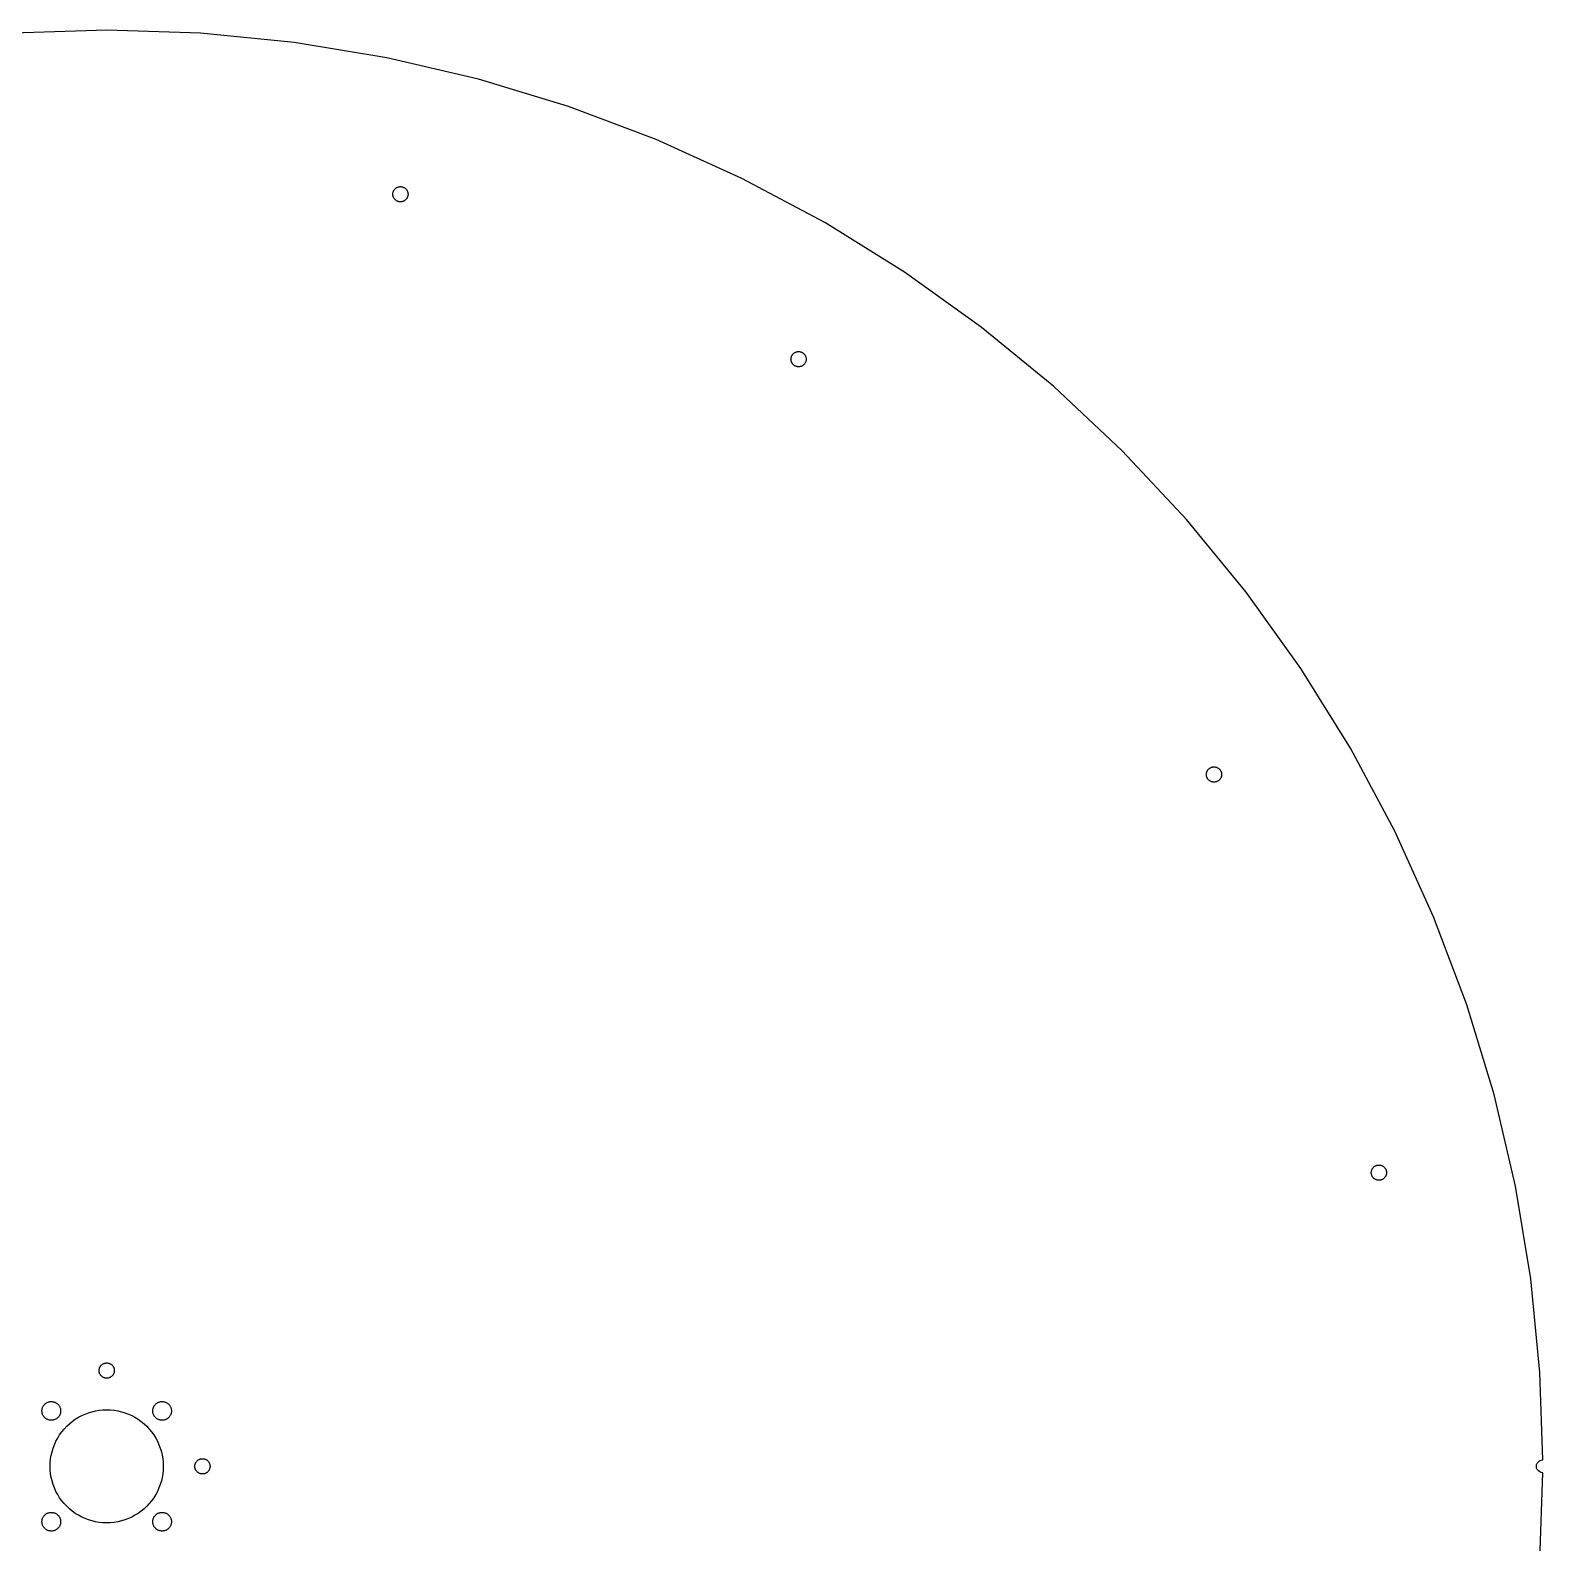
# Model space of a CAD drawing. Header units: metres. Extents: x -330 to 330, y -330 to 330.
# Drawn here: x -17.6 to 330, y -17.6 to 330 of the extents above; entities that cross this region are included whole.
import ezdxf

# ---------------------------------------------------------------- set-up
doc = ezdxf.new("R2010")
doc.units = ezdxf.units.M

msp = doc.modelspace()

# ---------------------------------------------------------------- linework, layer by layer
for p, q in [((0, 330), (-21.583, 329.293)), ((21.583, 329.293), (0, 330)), ((43.0736, 327.177), (21.583, 329.293)), ((64.3798, 323.659), (43.0736, 327.177)), ((85.4103, 318.756), (64.3798, 323.659)), ((106.075, 312.487), (85.4103, 318.756)), ((126.286, 304.88), (106.075, 312.487)), ((145.955, 295.968), (126.286, 304.88)), ((165, 285.788), (145.955, 295.968)), ((65.7353, 292.311), (65.7391, 292.425)), ((65.7391, 292.197), (65.7353, 292.311)), ((65.7391, 292.425), (65.7503, 292.539)), ((65.7503, 292.083), (65.7391, 292.197)), ((65.7503, 292.539), (65.7689, 292.652)), ((65.7689, 291.97), (65.7503, 292.083)), ((65.7689, 292.652), (65.7949, 292.764)), ((65.7949, 291.858), (65.7689, 291.97)), ((65.7949, 292.764), (65.8282, 292.874)), ((65.8282, 292.874), (65.8685, 292.981)), ((65.8685, 292.981), (65.9158, 293.085)), ((65.9158, 293.085), (65.9698, 293.186)), ((65.9698, 293.186), (66.0302, 293.283)), ((66.0302, 293.283), (66.0969, 293.376)), ((66.0969, 293.376), (66.1696, 293.465)), ((66.1696, 293.465), (66.2479, 293.548)), ((66.2479, 293.548), (66.3315, 293.627)), ((66.3315, 293.627), (66.42, 293.699)), ((66.42, 293.699), (66.5131, 293.766)), ((66.5131, 293.766), (66.6103, 293.827)), ((66.6103, 293.827), (66.7113, 293.881)), ((66.7113, 293.881), (66.8156, 293.928)), ((66.8156, 293.928), (66.9228, 293.968)), ((66.9228, 293.968), (67.0324, 294.001)), ((67.0324, 294.001), (67.1439, 294.027)), ((67.1439, 294.027), (67.2569, 294.046)), ((67.2569, 294.046), (67.3708, 294.057)), ((67.3708, 294.057), (67.4853, 294.061)), ((67.4853, 294.061), (67.5998, 294.057)), ((67.5998, 294.057), (67.7137, 294.046)), ((67.7137, 294.046), (67.8267, 294.027)), ((67.8267, 294.027), (67.9382, 294.001)), ((67.9382, 294.001), (68.0478, 293.968)), ((68.0478, 293.968), (68.155, 293.928)), ((68.155, 293.928), (68.2593, 293.881)), ((68.2593, 293.881), (68.3603, 293.827)), ((68.3603, 293.827), (68.4576, 293.766)), ((68.4576, 293.766), (68.5506, 293.699)), ((68.5506, 293.699), (68.6392, 293.627)), ((68.6392, 293.627), (68.7227, 293.548)), ((68.7227, 293.548), (68.801, 293.465)), ((68.801, 293.465), (68.8737, 293.376)), ((68.8737, 293.376), (68.9404, 293.283)), ((68.9404, 293.283), (69.0009, 293.186)), ((69.0009, 293.186), (69.0548, 293.085)), ((69.0548, 293.085), (69.1021, 292.981)), ((69.1021, 292.981), (69.1424, 292.874)), ((69.1424, 292.874), (69.1757, 292.764)), ((69.1757, 292.764), (69.2017, 292.652)), ((69.2017, 291.97), (69.1757, 291.858)), ((69.2017, 292.652), (69.2203, 292.539)), ((69.2203, 292.083), (69.2017, 291.97)), ((69.2203, 292.539), (69.2316, 292.425)), ((69.2316, 292.197), (69.2203, 292.083)), ((69.2316, 292.425), (69.2353, 292.311)), ((69.2353, 292.311), (69.2316, 292.197)), ((65.8282, 291.748), (65.7949, 291.858)), ((65.8685, 291.641), (65.8282, 291.748)), ((65.9158, 291.537), (65.8685, 291.641)), ((65.9698, 291.436), (65.9158, 291.537)), ((66.0302, 291.339), (65.9698, 291.436)), ((66.0969, 291.246), (66.0302, 291.339)), ((66.1696, 291.157), (66.0969, 291.246)), ((66.2479, 291.074), (66.1696, 291.157)), ((66.3315, 290.995), (66.2479, 291.074)), ((66.42, 290.923), (66.3315, 290.995)), ((66.5131, 290.856), (66.42, 290.923)), ((66.6103, 290.795), (66.5131, 290.856)), ((66.7113, 290.741), (66.6103, 290.795)), ((66.8156, 290.694), (66.7113, 290.741)), ((66.9228, 290.654), (66.8156, 290.694)), ((67.0324, 290.621), (66.9228, 290.654)), ((67.1439, 290.595), (67.0324, 290.621)), ((67.2569, 290.576), (67.1439, 290.595)), ((67.3708, 290.565), (67.2569, 290.576)), ((67.4853, 290.561), (67.3708, 290.565)), ((67.5998, 290.565), (67.4853, 290.561)), ((67.7137, 290.576), (67.5998, 290.565)), ((67.8267, 290.595), (67.7137, 290.576)), ((67.9382, 290.621), (67.8267, 290.595)), ((68.0478, 290.654), (67.9382, 290.621)), ((68.155, 290.694), (68.0478, 290.654)), ((68.2593, 290.741), (68.155, 290.694)), ((68.3603, 290.795), (68.2593, 290.741)), ((68.4576, 290.856), (68.3603, 290.795)), ((68.5506, 290.923), (68.4576, 290.856)), ((68.6392, 290.995), (68.5506, 290.923)), ((68.7227, 291.074), (68.6392, 290.995)), ((68.801, 291.157), (68.7227, 291.074)), ((68.8737, 291.246), (68.801, 291.157)), ((68.9404, 291.339), (68.8737, 291.246)), ((69.0009, 291.436), (68.9404, 291.339)), ((69.0548, 291.537), (69.0009, 291.436)), ((69.1021, 291.641), (69.0548, 291.537)), ((69.1424, 291.748), (69.1021, 291.641)), ((69.1757, 291.858), (69.1424, 291.748)), ((183.338, 274.385), (165, 285.788)), ((200.891, 261.807), (183.338, 274.385)), ((217.584, 248.107), (200.891, 261.807)), ((157.226, 254.414), (157.23, 254.529)), ((157.23, 254.3), (157.226, 254.414)), ((157.23, 254.529), (157.241, 254.643)), ((157.241, 254.186), (157.23, 254.3)), ((157.241, 254.643), (157.259, 254.756)), ((157.259, 254.073), (157.241, 254.186)), ((157.259, 254.756), (157.285, 254.867)), ((157.285, 253.961), (157.259, 254.073)), ((157.285, 254.867), (157.319, 254.977)), ((157.319, 253.852), (157.285, 253.961)), ((157.319, 254.977), (157.359, 255.084)), ((157.359, 253.745), (157.319, 253.852)), ((157.359, 255.084), (157.406, 255.188)), ((157.406, 253.64), (157.359, 253.745)), ((157.406, 255.188), (157.46, 255.289)), ((157.46, 255.289), (157.521, 255.387)), ((157.521, 255.387), (157.587, 255.48)), ((157.587, 255.48), (157.66, 255.568)), ((157.66, 255.568), (157.738, 255.652)), ((157.738, 255.652), (157.822, 255.73)), ((157.822, 255.73), (157.91, 255.803)), ((157.91, 255.803), (158.004, 255.869)), ((158.004, 255.869), (158.101, 255.93)), ((158.101, 255.93), (158.202, 255.984)), ((158.202, 255.984), (158.306, 256.031)), ((158.306, 256.031), (158.413, 256.072)), ((158.413, 256.072), (158.523, 256.105)), ((158.523, 256.105), (158.634, 256.131)), ((158.634, 256.131), (158.747, 256.149)), ((158.747, 256.149), (158.861, 256.161)), ((158.861, 256.161), (158.976, 256.164)), ((158.976, 256.164), (159.09, 256.161)), ((159.09, 256.161), (159.204, 256.149)), ((159.204, 256.149), (159.317, 256.131)), ((159.317, 256.131), (159.429, 256.105)), ((159.429, 256.105), (159.538, 256.072)), ((159.538, 256.072), (159.645, 256.031)), ((159.645, 256.031), (159.75, 255.984)), ((159.75, 255.984), (159.851, 255.93)), ((159.851, 255.93), (159.948, 255.869)), ((159.948, 255.869), (160.041, 255.803)), ((160.041, 255.803), (160.13, 255.73)), ((160.13, 255.73), (160.213, 255.652)), ((160.213, 255.652), (160.291, 255.568)), ((160.291, 255.568), (160.364, 255.48)), ((160.364, 255.48), (160.431, 255.387)), ((160.431, 255.387), (160.491, 255.289)), ((160.491, 255.289), (160.545, 255.188)), ((160.545, 255.188), (160.593, 255.084)), ((160.593, 253.745), (160.545, 253.64)), ((160.593, 255.084), (160.633, 254.977)), ((160.633, 253.852), (160.593, 253.745)), ((160.633, 254.977), (160.666, 254.867)), ((160.666, 253.961), (160.633, 253.852)), ((160.666, 254.867), (160.692, 254.756)), ((160.692, 254.073), (160.666, 253.961)), ((160.692, 254.756), (160.711, 254.643)), ((160.711, 254.186), (160.692, 254.073)), ((160.711, 254.643), (160.722, 254.529)), ((160.722, 254.3), (160.711, 254.186)), ((160.722, 254.529), (160.726, 254.414)), ((160.726, 254.414), (160.722, 254.3)), ((157.46, 253.539), (157.406, 253.64)), ((157.521, 253.442), (157.46, 253.539)), ((157.587, 253.349), (157.521, 253.442)), ((157.66, 253.261), (157.587, 253.349)), ((157.738, 253.177), (157.66, 253.261)), ((157.822, 253.099), (157.738, 253.177)), ((157.91, 253.026), (157.822, 253.099)), ((158.004, 252.959), (157.91, 253.026)), ((158.101, 252.899), (158.004, 252.959)), ((158.202, 252.845), (158.101, 252.899)), ((158.306, 252.798), (158.202, 252.845)), ((158.413, 252.757), (158.306, 252.798)), ((158.523, 252.724), (158.413, 252.757)), ((158.634, 252.698), (158.523, 252.724)), ((158.747, 252.679), (158.634, 252.698)), ((158.861, 252.668), (158.747, 252.679)), ((158.976, 252.664), (158.861, 252.668)), ((159.09, 252.668), (158.976, 252.664)), ((159.204, 252.679), (159.09, 252.668)), ((159.317, 252.698), (159.204, 252.679)), ((159.429, 252.724), (159.317, 252.698)), ((159.538, 252.757), (159.429, 252.724)), ((159.645, 252.798), (159.538, 252.757)), ((159.75, 252.845), (159.645, 252.798)), ((159.851, 252.899), (159.75, 252.845)), ((159.948, 252.959), (159.851, 252.899)), ((160.041, 253.026), (159.948, 252.959)), ((160.13, 253.099), (160.041, 253.026)), ((160.213, 253.177), (160.13, 253.099)), ((160.291, 253.261), (160.213, 253.177)), ((160.364, 253.349), (160.291, 253.261)), ((160.431, 253.442), (160.364, 253.349)), ((160.491, 253.539), (160.431, 253.442)), ((160.545, 253.64), (160.491, 253.539)), ((233.345, 233.345), (217.584, 248.107)), ((248.107, 217.584), (233.345, 233.345)), ((261.807, 200.891), (248.107, 217.584)), ((274.385, 183.338), (261.807, 200.891)), ((285.788, 165), (274.385, 183.338)), ((295.968, 145.955), (285.788, 165)), ((252.899, 159.851), (252.959, 159.948)), ((252.959, 159.948), (253.026, 160.041)), ((253.026, 160.041), (253.099, 160.13)), ((253.099, 160.13), (253.177, 160.213)), ((253.177, 160.213), (253.261, 160.291)), ((253.261, 160.291), (253.349, 160.364)), ((253.349, 160.364), (253.442, 160.431)), ((253.442, 160.431), (253.539, 160.491)), ((253.539, 160.491), (253.64, 160.545)), ((253.64, 160.545), (253.745, 160.593)), ((253.745, 160.593), (253.852, 160.633)), ((253.852, 160.633), (253.961, 160.666)), ((253.961, 160.666), (254.073, 160.692)), ((254.073, 160.692), (254.186, 160.711)), ((254.186, 160.711), (254.3, 160.722)), ((254.3, 160.722), (254.414, 160.726)), ((254.414, 160.726), (254.529, 160.722)), ((254.529, 160.722), (254.643, 160.711)), ((254.643, 160.711), (254.756, 160.692)), ((254.756, 160.692), (254.867, 160.666)), ((254.867, 160.666), (254.977, 160.633)), ((254.977, 160.633), (255.084, 160.593)), ((255.084, 160.593), (255.188, 160.545)), ((255.188, 160.545), (255.289, 160.491)), ((255.289, 160.491), (255.387, 160.431)), ((255.387, 160.431), (255.48, 160.364)), ((255.48, 160.364), (255.568, 160.291)), ((255.568, 160.291), (255.652, 160.213)), ((255.652, 160.213), (255.73, 160.13)), ((255.73, 160.13), (255.803, 160.041)), ((255.803, 160.041), (255.869, 159.948)), ((255.869, 159.948), (255.93, 159.851)), ((252.664, 158.976), (252.668, 159.09)), ((252.668, 158.861), (252.664, 158.976)), ((252.668, 159.09), (252.679, 159.204)), ((252.679, 158.747), (252.668, 158.861)), ((252.679, 159.204), (252.698, 159.317)), ((252.698, 158.634), (252.679, 158.747)), ((252.698, 159.317), (252.724, 159.429)), ((252.724, 158.523), (252.698, 158.634)), ((252.724, 159.429), (252.757, 159.538)), ((252.757, 158.413), (252.724, 158.523)), ((252.757, 159.538), (252.798, 159.645)), ((252.798, 158.306), (252.757, 158.413)), ((252.798, 159.645), (252.845, 159.75)), ((252.845, 158.202), (252.798, 158.306)), ((252.845, 159.75), (252.899, 159.851)), ((252.899, 158.101), (252.845, 158.202)), ((252.959, 158.004), (252.899, 158.101)), ((253.026, 157.91), (252.959, 158.004)), ((253.099, 157.822), (253.026, 157.91)), ((253.177, 157.738), (253.099, 157.822)), ((253.261, 157.66), (253.177, 157.738)), ((253.349, 157.587), (253.261, 157.66)), ((253.442, 157.521), (253.349, 157.587)), ((253.539, 157.46), (253.442, 157.521)), ((253.64, 157.406), (253.539, 157.46)), ((253.745, 157.359), (253.64, 157.406)), ((253.852, 157.319), (253.745, 157.359)), ((253.961, 157.285), (253.852, 157.319)), ((254.073, 157.259), (253.961, 157.285)), ((254.186, 157.241), (254.073, 157.259)), ((254.3, 157.23), (254.186, 157.241)), ((254.414, 157.226), (254.3, 157.23)), ((254.529, 157.23), (254.414, 157.226)), ((254.643, 157.241), (254.529, 157.23)), ((254.756, 157.259), (254.643, 157.241)), ((254.867, 157.285), (254.756, 157.259)), ((254.977, 157.319), (254.867, 157.285)), ((255.084, 157.359), (254.977, 157.319)), ((255.188, 157.406), (255.084, 157.359)), ((255.289, 157.46), (255.188, 157.406)), ((255.387, 157.521), (255.289, 157.46)), ((255.48, 157.587), (255.387, 157.521)), ((255.568, 157.66), (255.48, 157.587)), ((255.652, 157.738), (255.568, 157.66)), ((255.73, 157.822), (255.652, 157.738)), ((255.803, 157.91), (255.73, 157.822)), ((255.869, 158.004), (255.803, 157.91)), ((255.93, 158.101), (255.869, 158.004)), ((255.93, 159.851), (255.984, 159.75)), ((255.984, 158.202), (255.93, 158.101)), ((255.984, 159.75), (256.031, 159.645)), ((256.031, 158.306), (255.984, 158.202)), ((256.031, 159.645), (256.072, 159.538)), ((256.072, 158.413), (256.031, 158.306)), ((256.072, 159.538), (256.105, 159.429)), ((256.105, 158.523), (256.072, 158.413)), ((256.105, 159.429), (256.131, 159.317)), ((256.131, 158.634), (256.105, 158.523)), ((256.131, 159.317), (256.149, 159.204)), ((256.149, 158.747), (256.131, 158.634)), ((256.149, 159.204), (256.161, 159.09)), ((256.161, 158.861), (256.149, 158.747)), ((256.161, 159.09), (256.164, 158.976)), ((256.164, 158.976), (256.161, 158.861)), ((304.88, 126.286), (295.968, 145.955)), ((312.487, 106.075), (304.88, 126.286)), ((318.756, 85.4103), (312.487, 106.075)), ((323.659, 64.3798), (318.756, 85.4103)), ((290.561, 67.4853), (290.565, 67.5998)), ((290.565, 67.3708), (290.561, 67.4853)), ((290.565, 67.5998), (290.576, 67.7137)), ((290.576, 67.2569), (290.565, 67.3708)), ((290.576, 67.7137), (290.595, 67.8267)), ((290.595, 67.1439), (290.576, 67.2569)), ((290.595, 67.8267), (290.621, 67.9382)), ((290.621, 67.0324), (290.595, 67.1439)), ((290.621, 67.9382), (290.654, 68.0478)), ((290.654, 66.9228), (290.621, 67.0324)), ((290.654, 68.0478), (290.694, 68.155)), ((290.694, 66.8156), (290.654, 66.9228)), ((290.694, 68.155), (290.741, 68.2593)), ((290.741, 66.7113), (290.694, 66.8156)), ((290.741, 68.2593), (290.795, 68.3603)), ((290.795, 66.6103), (290.741, 66.7113)), ((290.795, 68.3603), (290.856, 68.4576)), ((290.856, 66.5131), (290.795, 66.6103)), ((290.856, 68.4576), (290.923, 68.5506)), ((290.923, 66.42), (290.856, 66.5131)), ((290.923, 68.5506), (290.995, 68.6392)), ((290.995, 66.3315), (290.923, 66.42)), ((290.995, 68.6392), (291.074, 68.7227)), ((291.074, 66.2479), (290.995, 66.3315)), ((291.074, 68.7227), (291.157, 68.801)), ((291.157, 66.1696), (291.074, 66.2479)), ((291.157, 68.801), (291.246, 68.8737)), ((291.246, 66.0969), (291.157, 66.1696)), ((291.246, 68.8737), (291.339, 68.9404)), ((291.339, 66.0302), (291.246, 66.0969)), ((291.339, 68.9404), (291.436, 69.0009)), ((291.436, 69.0009), (291.537, 69.0548)), ((291.537, 69.0548), (291.641, 69.1021)), ((291.641, 69.1021), (291.748, 69.1424)), ((291.748, 69.1424), (291.858, 69.1757)), ((291.858, 69.1757), (291.97, 69.2017)), ((291.97, 69.2017), (292.083, 69.2203)), ((292.083, 69.2203), (292.197, 69.2316)), ((292.197, 69.2316), (292.311, 69.2353)), ((292.311, 69.2353), (292.425, 69.2316)), ((292.425, 69.2316), (292.539, 69.2203)), ((292.539, 69.2203), (292.652, 69.2017)), ((292.652, 69.2017), (292.764, 69.1757)), ((292.764, 69.1757), (292.874, 69.1424)), ((292.874, 69.1424), (292.981, 69.1021)), ((292.981, 69.1021), (293.085, 69.0548)), ((293.085, 69.0548), (293.186, 69.0009)), ((293.186, 69.0009), (293.283, 68.9404)), ((293.283, 68.9404), (293.376, 68.8737)), ((293.376, 66.0969), (293.283, 66.0302)), ((293.376, 68.8737), (293.465, 68.801)), ((293.465, 66.1696), (293.376, 66.0969)), ((293.465, 68.801), (293.548, 68.7227)), ((293.548, 66.2479), (293.465, 66.1696)), ((293.548, 68.7227), (293.627, 68.6392)), ((293.627, 66.3315), (293.548, 66.2479)), ((293.627, 68.6392), (293.699, 68.5506)), ((293.699, 66.42), (293.627, 66.3315)), ((293.699, 68.5506), (293.766, 68.4576)), ((293.766, 66.5131), (293.699, 66.42)), ((293.766, 68.4576), (293.827, 68.3603)), ((293.827, 66.6103), (293.766, 66.5131)), ((293.827, 68.3603), (293.881, 68.2593)), ((293.881, 66.7113), (293.827, 66.6103)), ((293.881, 68.2593), (293.928, 68.155)), ((293.928, 66.8156), (293.881, 66.7113)), ((293.928, 68.155), (293.968, 68.0478)), ((293.968, 66.9228), (293.928, 66.8156)), ((293.968, 68.0478), (294.001, 67.9382)), ((294.001, 67.0324), (293.968, 66.9228)), ((294.001, 67.9382), (294.027, 67.8267)), ((294.027, 67.1439), (294.001, 67.0324)), ((294.027, 67.8267), (294.046, 67.7137)), ((294.046, 67.2569), (294.027, 67.1439)), ((294.046, 67.7137), (294.057, 67.5998)), ((294.057, 67.3708), (294.046, 67.2569)), ((294.057, 67.5998), (294.061, 67.4853)), ((294.061, 67.4853), (294.057, 67.3708)), ((291.436, 65.9698), (291.339, 66.0302)), ((291.537, 65.9158), (291.436, 65.9698)), ((291.641, 65.8685), (291.537, 65.9158)), ((291.748, 65.8282), (291.641, 65.8685)), ((291.858, 65.7949), (291.748, 65.8282)), ((291.97, 65.7689), (291.858, 65.7949)), ((292.083, 65.7503), (291.97, 65.7689)), ((292.197, 65.7391), (292.083, 65.7503)), ((292.311, 65.7353), (292.197, 65.7391)), ((292.425, 65.7391), (292.311, 65.7353)), ((292.539, 65.7503), (292.425, 65.7391)), ((292.652, 65.7689), (292.539, 65.7503)), ((292.764, 65.7949), (292.652, 65.7689)), ((292.874, 65.8282), (292.764, 65.7949)), ((292.981, 65.8685), (292.874, 65.8282)), ((293.085, 65.9158), (292.981, 65.8685)), ((293.186, 65.9698), (293.085, 65.9158)), ((293.283, 66.0302), (293.186, 65.9698)), ((327.177, 43.0736), (323.659, 64.3798)), ((329.293, 21.583), (327.177, 43.0736)), ((-1.75, 22), (-1.74625, 22.1144)), ((-1.74625, 21.8855), (-1.75, 22)), ((-1.74625, 22.1144), (-1.73502, 22.2284)), ((-1.73502, 21.7716), (-1.74625, 21.8855)), ((-1.73502, 22.2284), (-1.71637, 22.3414)), ((-1.71637, 21.6586), (-1.73502, 21.7716)), ((-1.71637, 22.3414), (-1.69037, 22.4529)), ((-1.69037, 21.5471), (-1.71637, 21.6586)), ((-1.69037, 22.4529), (-1.65712, 22.5625)), ((-1.65712, 21.4375), (-1.69037, 21.5471)), ((-1.65712, 22.5625), (-1.61678, 22.6697)), ((-1.61678, 21.3303), (-1.65712, 21.4375)), ((-1.61678, 22.6697), (-1.56952, 22.774)), ((-1.56952, 21.226), (-1.61678, 21.3303)), ((-1.56952, 22.774), (-1.51553, 22.875)), ((-1.51553, 21.125), (-1.56952, 21.226)), ((-1.51553, 22.875), (-1.45506, 22.9722)), ((-1.45506, 21.0277), (-1.51553, 21.125)), ((-1.45506, 22.9722), (-1.38837, 23.0653)), ((-1.38837, 20.9347), (-1.45506, 21.0277)), ((-1.38837, 23.0653), (-1.31572, 23.1539)), ((-1.31572, 20.8461), (-1.38837, 20.9347)), ((-1.31572, 23.1539), (-1.23743, 23.2374)), ((-1.23743, 23.2374), (-1.15385, 23.3157)), ((-1.15385, 23.3157), (-1.06532, 23.3884)), ((-1.06532, 23.3884), (-0.972244, 23.4551)), ((-0.972244, 23.4551), (-0.875, 23.5155)), ((-0.875, 23.5155), (-0.774002, 23.5695)), ((-0.774002, 23.5695), (-0.669693, 23.6168)), ((-0.669693, 23.6168), (-0.562515, 23.6571)), ((-0.562515, 23.6571), (-0.452927, 23.6904)), ((-0.452927, 23.6904), (-0.3414, 23.7164)), ((-0.3414, 23.7164), (-0.228409, 23.735)), ((-0.228409, 23.735), (-0.114441, 23.7462)), ((-0.114441, 23.7462), (0, 23.75)), ((0, 23.75), (0.114441, 23.7462)), ((0.114441, 23.7462), (0.228409, 23.735)), ((0.228409, 23.735), (0.3414, 23.7164)), ((0.3414, 23.7164), (0.452927, 23.6904)), ((0.452927, 23.6904), (0.562515, 23.6571)), ((0.562515, 23.6571), (0.669693, 23.6168)), ((0.669693, 23.6168), (0.774002, 23.5695)), ((0.774002, 23.5695), (0.875, 23.5155)), ((0.875, 23.5155), (0.972244, 23.4551)), ((0.972244, 23.4551), (1.06532, 23.3884)), ((1.06532, 23.3884), (1.15385, 23.3157)), ((1.15385, 23.3157), (1.23743, 23.2374)), ((1.23743, 23.2374), (1.31572, 23.1539)), ((1.31572, 23.1539), (1.38837, 23.0653)), ((1.38837, 20.9347), (1.31572, 20.8461)), ((1.38837, 23.0653), (1.45506, 22.9722)), ((1.45506, 21.0277), (1.38837, 20.9347)), ((1.45506, 22.9722), (1.51553, 22.875)), ((1.51553, 21.125), (1.45506, 21.0277)), ((1.51553, 22.875), (1.56952, 22.774)), ((1.56952, 21.226), (1.51553, 21.125)), ((1.56952, 22.774), (1.61678, 22.6697)), ((1.61678, 21.3303), (1.56952, 21.226)), ((1.61678, 22.6697), (1.65712, 22.5625)), ((1.65712, 21.4375), (1.61678, 21.3303)), ((1.65712, 22.5625), (1.69037, 22.4529)), ((1.69037, 21.5471), (1.65712, 21.4375)), ((1.69037, 22.4529), (1.71637, 22.3414)), ((1.71637, 21.6586), (1.69037, 21.5471)), ((1.71637, 22.3414), (1.73502, 22.2284)), ((1.73502, 21.7716), (1.71637, 21.6586)), ((1.73502, 22.2284), (1.74625, 22.1144)), ((1.74625, 21.8855), (1.73502, 21.7716)), ((1.74625, 22.1144), (1.75, 22)), ((1.75, 22), (1.74625, 21.8855)), ((329.951, 1.49356), (329.293, 21.583)), ((-1.23743, 20.7626), (-1.31572, 20.8461)), ((-1.15385, 20.6843), (-1.23743, 20.7626)), ((-1.06532, 20.6116), (-1.15385, 20.6843)), ((-0.972244, 20.5449), (-1.06532, 20.6116)), ((-0.875, 20.4845), (-0.972244, 20.5449)), ((-0.774002, 20.4305), (-0.875, 20.4845)), ((-0.669693, 20.3832), (-0.774002, 20.4305)), ((-0.562515, 20.3429), (-0.669693, 20.3832)), ((-0.452927, 20.3096), (-0.562515, 20.3429)), ((-0.3414, 20.2836), (-0.452927, 20.3096)), ((-0.228409, 20.265), (-0.3414, 20.2836)), ((-0.114441, 20.2537), (-0.228409, 20.265)), ((0, 20.25), (-0.114441, 20.2537)), ((0.114441, 20.2537), (0, 20.25)), ((0.228409, 20.265), (0.114441, 20.2537)), ((0.3414, 20.2836), (0.228409, 20.265)), ((0.452927, 20.3096), (0.3414, 20.2836)), ((0.562515, 20.3429), (0.452927, 20.3096)), ((0.669693, 20.3832), (0.562515, 20.3429)), ((0.774002, 20.4305), (0.669693, 20.3832)), ((0.875, 20.4845), (0.774002, 20.4305)), ((0.972244, 20.5449), (0.875, 20.4845)), ((1.06532, 20.6116), (0.972244, 20.5449)), ((1.15385, 20.6843), (1.06532, 20.6116)), ((1.23743, 20.7626), (1.15385, 20.6843)), ((1.31572, 20.8461), (1.23743, 20.7626)), ((-14.5899, 13.8029), (-14.5156, 13.9224)), ((-14.5156, 13.9224), (-14.4336, 14.0368)), ((-14.4336, 14.0368), (-14.3444, 14.1455)), ((-14.3444, 14.1455), (-14.2482, 14.2482)), ((-14.2482, 14.2482), (-14.1455, 14.3444)), ((-14.1455, 14.3444), (-14.0368, 14.4336)), ((-14.0368, 14.4336), (-13.9224, 14.5156)), ((-13.9224, 14.5156), (-13.8029, 14.5899)), ((-13.8029, 14.5899), (-13.6788, 14.6562)), ((-13.6788, 14.6562), (-13.5507, 14.7142)), ((-13.5507, 14.7142), (-13.419, 14.7638)), ((-13.419, 14.7638), (-13.2844, 14.8047)), ((-13.2844, 14.8047), (-13.1474, 14.8366)), ((-13.1474, 14.8366), (-13.0085, 14.8595)), ((-13.0085, 14.8595), (-12.8685, 14.8733)), ((-12.8685, 14.8733), (-12.7279, 14.8779)), ((-12.7279, 14.8779), (-12.5873, 14.8733)), ((-12.5873, 14.8733), (-12.4473, 14.8595)), ((-12.4473, 14.8595), (-12.3085, 14.8366)), ((-12.3085, 14.8366), (-12.1714, 14.8047)), ((-12.1714, 14.8047), (-12.0368, 14.7638)), ((-12.0368, 14.7638), (-11.9052, 14.7142)), ((-11.9052, 14.7142), (-11.777, 14.6562)), ((-11.777, 14.6562), (-11.6529, 14.5899)), ((-11.6529, 14.5899), (-11.5334, 14.5156)), ((-11.5334, 14.5156), (-11.4191, 14.4336)), ((-11.4191, 14.4336), (-11.3103, 14.3444)), ((-11.3103, 14.3444), (-11.2076, 14.2482)), ((-11.2076, 14.2482), (-11.1115, 14.1455)), ((-11.1115, 14.1455), (-11.0222, 14.0368)), ((-11.0222, 14.0368), (-10.9403, 13.9224)), ((-10.9403, 13.9224), (-10.866, 13.8029)), ((10.866, 13.8029), (10.9403, 13.9224)), ((10.9403, 13.9224), (11.0222, 14.0368)), ((11.0222, 14.0368), (11.1115, 14.1455)), ((11.1115, 14.1455), (11.2076, 14.2482)), ((11.2076, 14.2482), (11.3103, 14.3444)), ((11.3103, 14.3444), (11.4191, 14.4336)), ((11.4191, 14.4336), (11.5334, 14.5156)), ((11.5334, 14.5156), (11.6529, 14.5899)), ((11.6529, 14.5899), (11.777, 14.6562)), ((11.777, 14.6562), (11.9052, 14.7142)), ((11.9052, 14.7142), (12.0368, 14.7638)), ((12.0368, 14.7638), (12.1714, 14.8047)), ((12.1714, 14.8047), (12.3085, 14.8366)), ((12.3085, 14.8366), (12.4473, 14.8595)), ((12.4473, 14.8595), (12.5873, 14.8733)), ((12.5873, 14.8733), (12.7279, 14.8779)), ((12.7279, 14.8779), (12.8685, 14.8733)), ((12.8685, 14.8733), (13.0085, 14.8595)), ((13.0085, 14.8595), (13.1474, 14.8366)), ((13.1474, 14.8366), (13.2844, 14.8047)), ((13.2844, 14.8047), (13.419, 14.7638)), ((13.419, 14.7638), (13.5507, 14.7142)), ((13.5507, 14.7142), (13.6788, 14.6562)), ((13.6788, 14.6562), (13.8029, 14.5899)), ((13.8029, 14.5899), (13.9224, 14.5156)), ((13.9224, 14.5156), (14.0368, 14.4336)), ((14.0368, 14.4336), (14.1455, 14.3444)), ((14.1455, 14.3444), (14.2482, 14.2482)), ((14.2482, 14.2482), (14.3444, 14.1455)), ((14.3444, 14.1455), (14.4336, 14.0368)), ((14.4336, 14.0368), (14.5156, 13.9224)), ((14.5156, 13.9224), (14.5899, 13.8029)), ((-14.8779, 12.7279), (-14.8733, 12.8685)), ((-14.8733, 12.5873), (-14.8779, 12.7279)), ((-14.8733, 12.8685), (-14.8595, 13.0085)), ((-14.8595, 12.4473), (-14.8733, 12.5873)), ((-14.8595, 13.0085), (-14.8366, 13.1474)), ((-14.8366, 12.3085), (-14.8595, 12.4473)), ((-14.8366, 13.1474), (-14.8047, 13.2844)), ((-14.8047, 12.1714), (-14.8366, 12.3085)), ((-14.8047, 13.2844), (-14.7638, 13.419)), ((-14.7638, 12.0368), (-14.8047, 12.1714)), ((-14.7638, 13.419), (-14.7142, 13.5507)), ((-14.7142, 11.9052), (-14.7638, 12.0368)), ((-14.7142, 13.5507), (-14.6562, 13.6788)), ((-14.6562, 11.777), (-14.7142, 11.9052)), ((-14.6562, 13.6788), (-14.5899, 13.8029)), ((-14.5899, 11.6529), (-14.6562, 11.777)), ((-14.5156, 11.5334), (-14.5899, 11.6529)), ((-14.4336, 11.4191), (-14.5156, 11.5334)), ((-14.3444, 11.3103), (-14.4336, 11.4191)), ((-14.2482, 11.2076), (-14.3444, 11.3103)), ((-14.1455, 11.1115), (-14.2482, 11.2076)), ((-14.0368, 11.0222), (-14.1455, 11.1115)), ((-13.9224, 10.9403), (-14.0368, 11.0222)), ((-13.8029, 10.866), (-13.9224, 10.9403)), ((-13.6788, 10.7996), (-13.8029, 10.866)), ((-13.5507, 10.7416), (-13.6788, 10.7996)), ((-13.419, 10.692), (-13.5507, 10.7416)), ((-13.2844, 10.6512), (-13.419, 10.692)), ((-13.1474, 10.6192), (-13.2844, 10.6512)), ((-13.0085, 10.5963), (-13.1474, 10.6192)), ((-12.8685, 10.5825), (-13.0085, 10.5963)), ((-12.7279, 10.5779), (-12.8685, 10.5825)), ((-12.5873, 10.5825), (-12.7279, 10.5779)), ((-12.4473, 10.5963), (-12.5873, 10.5825)), ((-12.3085, 10.6192), (-12.4473, 10.5963)), ((-12.1714, 10.6512), (-12.3085, 10.6192)), ((-12.0368, 10.692), (-12.1714, 10.6512)), ((-11.9052, 10.7416), (-12.0368, 10.692)), ((-11.777, 10.7996), (-11.9052, 10.7416)), ((-11.6529, 10.866), (-11.777, 10.7996)), ((-11.5334, 10.9403), (-11.6529, 10.866)), ((-11.4191, 11.0222), (-11.5334, 10.9403)), ((-11.3103, 11.1115), (-11.4191, 11.0222)), ((-11.2076, 11.2076), (-11.3103, 11.1115)), ((-11.1115, 11.3103), (-11.2076, 11.2076)), ((-11.0222, 11.4191), (-11.1115, 11.3103)), ((-10.9403, 11.5334), (-11.0222, 11.4191)), ((-10.866, 11.6529), (-10.9403, 11.5334)), ((-10.866, 13.8029), (-10.7996, 13.6788)), ((-10.7996, 11.777), (-10.866, 11.6529)), ((-10.7996, 13.6788), (-10.7416, 13.5507)), ((-10.7416, 11.9052), (-10.7996, 11.777)), ((-10.7416, 13.5507), (-10.692, 13.419)), ((-10.692, 12.0368), (-10.7416, 11.9052)), ((-10.692, 13.419), (-10.6512, 13.2844)), ((-10.6512, 12.1714), (-10.692, 12.0368)), ((-10.6512, 13.2844), (-10.6192, 13.1474)), ((-10.6192, 12.3085), (-10.6512, 12.1714)), ((-10.6192, 13.1474), (-10.5963, 13.0085)), ((-10.5963, 12.4473), (-10.6192, 12.3085)), ((-10.5963, 13.0085), (-10.5825, 12.8685)), ((-10.5825, 12.5873), (-10.5963, 12.4473)), ((-10.5825, 12.8685), (-10.5779, 12.7279)), ((-10.5779, 12.7279), (-10.5825, 12.5873)), ((-7.91389, 10.3136), (-7.22241, 10.8091)), ((-7.22241, 10.8091), (-6.5, 11.2583)), ((-6.5, 11.2583), (-5.74974, 11.6593)), ((-5.74974, 11.6593), (-4.97488, 12.0104)), ((-4.97488, 12.0104), (-4.17871, 12.3101)), ((-4.17871, 12.3101), (-3.36464, 12.557)), ((-3.36464, 12.557), (-2.53616, 12.7502)), ((-2.53616, 12.7502), (-1.69684, 12.8888)), ((-1.69684, 12.8888), (-0.850235, 12.9722)), ((-0.850235, 12.9722), (0, 13)), ((0, 13), (0.850235, 12.9722)), ((0.850235, 12.9722), (1.69684, 12.8888)), ((1.69684, 12.8888), (2.53616, 12.7502)), ((2.53616, 12.7502), (3.36464, 12.557)), ((3.36464, 12.557), (4.17871, 12.3101)), ((4.17871, 12.3101), (4.97488, 12.0104)), ((4.97488, 12.0104), (5.74974, 11.6593)), ((5.74974, 11.6593), (6.5, 11.2583)), ((6.5, 11.2583), (7.22241, 10.8091)), ((7.22241, 10.8091), (7.91389, 10.3136)), ((10.5779, 12.7279), (10.5825, 12.8685)), ((10.5825, 12.5873), (10.5779, 12.7279)), ((10.5825, 12.8685), (10.5963, 13.0085)), ((10.5963, 12.4473), (10.5825, 12.5873)), ((10.5963, 13.0085), (10.6192, 13.1474)), ((10.6192, 12.3085), (10.5963, 12.4473)), ((10.6192, 13.1474), (10.6512, 13.2844)), ((10.6512, 12.1714), (10.6192, 12.3085)), ((10.6512, 13.2844), (10.692, 13.419)), ((10.692, 12.0368), (10.6512, 12.1714)), ((10.692, 13.419), (10.7416, 13.5507)), ((10.7416, 11.9052), (10.692, 12.0368)), ((10.7416, 13.5507), (10.7996, 13.6788)), ((10.7996, 11.777), (10.7416, 11.9052)), ((10.7996, 13.6788), (10.866, 13.8029)), ((10.866, 11.6529), (10.7996, 11.777)), ((10.9403, 11.5334), (10.866, 11.6529)), ((11.0222, 11.4191), (10.9403, 11.5334)), ((11.1115, 11.3103), (11.0222, 11.4191)), ((11.2076, 11.2076), (11.1115, 11.3103)), ((11.3103, 11.1115), (11.2076, 11.2076)), ((11.4191, 11.0222), (11.3103, 11.1115)), ((11.5334, 10.9403), (11.4191, 11.0222)), ((11.6529, 10.866), (11.5334, 10.9403)), ((11.777, 10.7996), (11.6529, 10.866)), ((11.9052, 10.7416), (11.777, 10.7996)), ((12.0368, 10.692), (11.9052, 10.7416)), ((12.1714, 10.6512), (12.0368, 10.692)), ((12.3085, 10.6192), (12.1714, 10.6512)), ((12.4473, 10.5963), (12.3085, 10.6192)), ((12.5873, 10.5825), (12.4473, 10.5963)), ((12.7279, 10.5779), (12.5873, 10.5825)), ((12.8685, 10.5825), (12.7279, 10.5779)), ((13.0085, 10.5963), (12.8685, 10.5825)), ((13.1474, 10.6192), (13.0085, 10.5963)), ((13.2844, 10.6512), (13.1474, 10.6192)), ((13.419, 10.692), (13.2844, 10.6512)), ((13.5507, 10.7416), (13.419, 10.692)), ((13.6788, 10.7996), (13.5507, 10.7416)), ((13.8029, 10.866), (13.6788, 10.7996)), ((13.9224, 10.9403), (13.8029, 10.866)), ((14.0368, 11.0222), (13.9224, 10.9403)), ((14.1455, 11.1115), (14.0368, 11.0222)), ((14.2482, 11.2076), (14.1455, 11.1115)), ((14.3444, 11.3103), (14.2482, 11.2076)), ((14.4336, 11.4191), (14.3444, 11.3103)), ((14.5156, 11.5334), (14.4336, 11.4191)), ((14.5899, 11.6529), (14.5156, 11.5334)), ((14.5899, 13.8029), (14.6562, 13.6788)), ((14.6562, 11.777), (14.5899, 11.6529)), ((14.6562, 13.6788), (14.7142, 13.5507)), ((14.7142, 11.9052), (14.6562, 11.777)), ((14.7142, 13.5507), (14.7638, 13.419)), ((14.7638, 12.0368), (14.7142, 11.9052)), ((14.7638, 13.419), (14.8047, 13.2844)), ((14.8047, 12.1714), (14.7638, 12.0368)), ((14.8047, 13.2844), (14.8366, 13.1474)), ((14.8366, 12.3085), (14.8047, 12.1714)), ((14.8366, 13.1474), (14.8595, 13.0085)), ((14.8595, 12.4473), (14.8366, 12.3085)), ((14.8595, 13.0085), (14.8733, 12.8685)), ((14.8733, 12.5873), (14.8595, 12.4473)), ((14.8733, 12.8685), (14.8779, 12.7279)), ((14.8779, 12.7279), (14.8733, 12.5873)), ((-11.2583, 6.5), (-10.8091, 7.22241)), ((-10.8091, 7.22241), (-10.3136, 7.91389)), ((-10.3136, 7.91389), (-9.77391, 8.57149)), ((-9.77391, 8.57149), (-9.19238, 9.19238)), ((-9.19238, 9.19238), (-8.57149, 9.77391)), ((-8.57149, 9.77391), (-7.91389, 10.3136)), ((7.91389, 10.3136), (8.57149, 9.77391)), ((8.57149, 9.77391), (9.19238, 9.19238)), ((9.19238, 9.19238), (9.77391, 8.57149)), ((9.77391, 8.57149), (10.3136, 7.91389)), ((10.3136, 7.91389), (10.8091, 7.22241)), ((10.8091, 7.22241), (11.2583, 6.5)), ((-12.557, 3.36464), (-12.3101, 4.17871)), ((-12.3101, 4.17871), (-12.0104, 4.97488)), ((-12.0104, 4.97488), (-11.6593, 5.74974)), ((-11.6593, 5.74974), (-11.2583, 6.5)), ((11.2583, 6.5), (11.6593, 5.74974)), ((11.6593, 5.74974), (12.0104, 4.97488)), ((12.0104, 4.97488), (12.3101, 4.17871)), ((12.3101, 4.17871), (12.557, 3.36464)), ((-13, 0), (-12.9722, 0.850235)), ((-12.9722, -0.850235), (-13, 0)), ((-12.9722, 0.850235), (-12.8888, 1.69684)), ((-12.8888, 1.69684), (-12.7502, 2.53616)), ((-12.7502, 2.53616), (-12.557, 3.36464)), ((12.557, 3.36464), (12.7502, 2.53616)), ((12.7502, 2.53616), (12.8888, 1.69684)), ((12.8888, 1.69684), (12.9722, 0.850235)), ((12.9722, 0.850235), (13, 0)), ((13, 0), (12.9722, -0.850235)), ((20.25, 0), (20.2537, 0.114441)), ((20.2537, -0.114441), (20.25, 0)), ((20.2537, 0.114441), (20.265, 0.228409)), ((20.265, 0.228409), (20.2836, 0.3414)), ((20.2836, 0.3414), (20.3096, 0.452927)), ((20.3096, 0.452927), (20.3429, 0.562515)), ((20.3429, 0.562515), (20.3832, 0.669693)), ((20.3832, 0.669693), (20.4305, 0.774002)), ((20.4305, 0.774002), (20.4845, 0.875)), ((20.4845, 0.875), (20.5449, 0.972244)), ((20.5449, 0.972244), (20.6116, 1.06532)), ((20.6116, 1.06532), (20.6843, 1.15385)), ((20.6843, 1.15385), (20.7626, 1.23743)), ((20.7626, 1.23743), (20.8461, 1.31572)), ((20.8461, 1.31572), (20.9347, 1.38837)), ((20.9347, 1.38837), (21.0277, 1.45506)), ((21.0277, 1.45506), (21.125, 1.51553)), ((21.125, 1.51553), (21.226, 1.56952)), ((21.226, 1.56952), (21.3303, 1.61678)), ((21.3303, 1.61678), (21.4375, 1.65712)), ((21.4375, 1.65712), (21.5471, 1.69037)), ((21.5471, 1.69037), (21.6586, 1.71637)), ((21.6586, 1.71637), (21.7716, 1.73502)), ((21.7716, 1.73502), (21.8855, 1.74625)), ((21.8855, 1.74625), (22, 1.75)), ((22, 1.75), (22.1144, 1.74625)), ((22.1144, 1.74625), (22.2284, 1.73502)), ((22.2284, 1.73502), (22.3414, 1.71637)), ((22.3414, 1.71637), (22.4529, 1.69037)), ((22.4529, 1.69037), (22.5625, 1.65712)), ((22.5625, 1.65712), (22.6697, 1.61678)), ((22.6697, 1.61678), (22.774, 1.56952)), ((22.774, 1.56952), (22.875, 1.51553)), ((22.875, 1.51553), (22.9722, 1.45506)), ((22.9722, 1.45506), (23.0653, 1.38837)), ((23.0653, 1.38837), (23.1539, 1.31572)), ((23.1539, 1.31572), (23.2374, 1.23743)), ((23.2374, 1.23743), (23.3157, 1.15385)), ((23.3157, 1.15385), (23.3884, 1.06532)), ((23.3884, 1.06532), (23.4551, 0.972244)), ((23.4551, 0.972244), (23.5155, 0.875)), ((23.5155, 0.875), (23.5695, 0.774002)), ((23.5695, 0.774002), (23.6168, 0.669693)), ((23.6168, 0.669693), (23.6571, 0.562515)), ((23.6571, 0.562515), (23.6904, 0.452927)), ((23.6904, 0.452927), (23.7164, 0.3414)), ((23.7164, 0.3414), (23.735, 0.228409)), ((23.735, 0.228409), (23.7462, 0.114441)), ((23.7462, 0.114441), (23.75, 0)), ((23.75, 0), (23.7462, -0.114441)), ((328.5, 0), (328.551, 0.388214)), ((328.551, -0.388214), (328.5, 0)), ((328.551, 0.388214), (328.701, 0.75)), ((328.701, 0.75), (328.939, 1.06065)), ((328.939, 1.06065), (329.25, 1.29903)), ((329.25, 1.29903), (329.612, 1.44888)), ((329.612, 1.44888), (329.951, 1.49356)), ((-12.8888, -1.69684), (-12.9722, -0.850235)), ((-12.7502, -2.53616), (-12.8888, -1.69684)), ((-12.557, -3.36464), (-12.7502, -2.53616)), ((-12.3101, -4.17871), (-12.557, -3.36464)), ((12.557, -3.36464), (12.3101, -4.17871)), ((12.7502, -2.53616), (12.557, -3.36464)), ((12.8888, -1.69684), (12.7502, -2.53616)), ((12.9722, -0.850235), (12.8888, -1.69684)), ((20.265, -0.228409), (20.2537, -0.114441)), ((20.2836, -0.3414), (20.265, -0.228409)), ((20.3096, -0.452927), (20.2836, -0.3414)), ((20.3429, -0.562515), (20.3096, -0.452927)), ((20.3832, -0.669693), (20.3429, -0.562515)), ((20.4305, -0.774002), (20.3832, -0.669693)), ((20.4845, -0.875), (20.4305, -0.774002)), ((20.5449, -0.972244), (20.4845, -0.875)), ((20.6116, -1.06532), (20.5449, -0.972244)), ((20.6843, -1.15385), (20.6116, -1.06532)), ((20.7626, -1.23743), (20.6843, -1.15385)), ((20.8461, -1.31572), (20.7626, -1.23743)), ((20.9347, -1.38837), (20.8461, -1.31572)), ((21.0277, -1.45506), (20.9347, -1.38837)), ((21.125, -1.51553), (21.0277, -1.45506)), ((21.226, -1.56952), (21.125, -1.51553)), ((21.3303, -1.61678), (21.226, -1.56952)), ((21.4375, -1.65712), (21.3303, -1.61678)), ((21.5471, -1.69037), (21.4375, -1.65712)), ((21.6586, -1.71637), (21.5471, -1.69037)), ((21.7716, -1.73502), (21.6586, -1.71637)), ((21.8855, -1.74625), (21.7716, -1.73502)), ((22, -1.75), (21.8855, -1.74625)), ((22.1144, -1.74625), (22, -1.75)), ((22.2284, -1.73502), (22.1144, -1.74625)), ((22.3414, -1.71637), (22.2284, -1.73502)), ((22.4529, -1.69037), (22.3414, -1.71637)), ((22.5625, -1.65712), (22.4529, -1.69037)), ((22.6697, -1.61678), (22.5625, -1.65712)), ((22.774, -1.56952), (22.6697, -1.61678)), ((22.875, -1.51553), (22.774, -1.56952)), ((22.9722, -1.45506), (22.875, -1.51553)), ((23.0653, -1.38837), (22.9722, -1.45506)), ((23.1539, -1.31572), (23.0653, -1.38837)), ((23.2374, -1.23743), (23.1539, -1.31572)), ((23.3157, -1.15385), (23.2374, -1.23743)), ((23.3884, -1.06532), (23.3157, -1.15385)), ((23.4551, -0.972244), (23.3884, -1.06532)), ((23.5155, -0.875), (23.4551, -0.972244)), ((23.5695, -0.774002), (23.5155, -0.875)), ((23.6168, -0.669693), (23.5695, -0.774002)), ((23.6571, -0.562515), (23.6168, -0.669693)), ((23.6904, -0.452927), (23.6571, -0.562515)), ((23.7164, -0.3414), (23.6904, -0.452927)), ((23.735, -0.228409), (23.7164, -0.3414)), ((23.7462, -0.114441), (23.735, -0.228409)), ((328.701, -0.75), (328.551, -0.388214)), ((328.939, -1.06065), (328.701, -0.75)), ((329.25, -1.29903), (328.939, -1.06065)), ((329.612, -1.44888), (329.25, -1.29903)), ((329.293, -21.583), (329.951, -1.49356)), ((329.951, -1.49356), (329.612, -1.44888)), ((-12.0104, -4.97488), (-12.3101, -4.17871)), ((-11.6593, -5.74974), (-12.0104, -4.97488)), ((-11.2583, -6.5), (-11.6593, -5.74974)), ((-10.8091, -7.22241), (-11.2583, -6.5)), ((11.2583, -6.5), (10.8091, -7.22241)), ((11.6593, -5.74974), (11.2583, -6.5)), ((12.0104, -4.97488), (11.6593, -5.74974)), ((12.3101, -4.17871), (12.0104, -4.97488)), ((-10.3136, -7.91389), (-10.8091, -7.22241)), ((-9.77391, -8.57149), (-10.3136, -7.91389)), ((-9.19238, -9.19238), (-9.77391, -8.57149)), ((-8.57149, -9.77391), (-9.19238, -9.19238)), ((-7.91389, -10.3136), (-8.57149, -9.77391)), ((-7.22241, -10.8091), (-7.91389, -10.3136)), ((7.91389, -10.3136), (7.22241, -10.8091)), ((8.57149, -9.77391), (7.91389, -10.3136)), ((9.19238, -9.19238), (8.57149, -9.77391)), ((9.77391, -8.57149), (9.19238, -9.19238)), ((10.3136, -7.91389), (9.77391, -8.57149)), ((10.8091, -7.22241), (10.3136, -7.91389)), ((-14.8779, -12.7279), (-14.8733, -12.5873)), ((-14.8733, -12.8685), (-14.8779, -12.7279)), ((-14.8733, -12.5873), (-14.8595, -12.4473)), ((-14.8595, -13.0085), (-14.8733, -12.8685)), ((-14.8595, -12.4473), (-14.8366, -12.3085)), ((-14.8366, -13.1474), (-14.8595, -13.0085)), ((-14.8366, -12.3085), (-14.8047, -12.1714)), ((-14.8047, -13.2844), (-14.8366, -13.1474)), ((-14.8047, -12.1714), (-14.7638, -12.0368)), ((-14.7638, -13.419), (-14.8047, -13.2844)), ((-14.7638, -12.0368), (-14.7142, -11.9052)), ((-14.7142, -13.5507), (-14.7638, -13.419)), ((-14.7142, -11.9052), (-14.6562, -11.777)), ((-14.6562, -13.6788), (-14.7142, -13.5507)), ((-14.6562, -11.777), (-14.5899, -11.6529)), ((-14.5899, -13.8029), (-14.6562, -13.6788)), ((-14.5899, -11.6529), (-14.5156, -11.5334)), ((-14.5156, -13.9224), (-14.5899, -13.8029)), ((-14.5156, -11.5334), (-14.4336, -11.4191)), ((-14.4336, -11.4191), (-14.3444, -11.3103)), ((-14.3444, -11.3103), (-14.2482, -11.2076)), ((-14.2482, -11.2076), (-14.1455, -11.1115)), ((-14.1455, -11.1115), (-14.0368, -11.0222)), ((-14.0368, -11.0222), (-13.9224, -10.9403)), ((-13.9224, -10.9403), (-13.8029, -10.866)), ((-13.8029, -10.866), (-13.6788, -10.7996)), ((-13.6788, -10.7996), (-13.5507, -10.7416)), ((-13.5507, -10.7416), (-13.419, -10.692)), ((-13.419, -10.692), (-13.2844, -10.6512)), ((-13.2844, -10.6512), (-13.1474, -10.6192)), ((-13.1474, -10.6192), (-13.0085, -10.5963)), ((-13.0085, -10.5963), (-12.8685, -10.5825)), ((-12.8685, -10.5825), (-12.7279, -10.5779)), ((-12.7279, -10.5779), (-12.5873, -10.5825)), ((-12.5873, -10.5825), (-12.4473, -10.5963)), ((-12.4473, -10.5963), (-12.3085, -10.6192)), ((-12.3085, -10.6192), (-12.1714, -10.6512)), ((-12.1714, -10.6512), (-12.0368, -10.692)), ((-12.0368, -10.692), (-11.9052, -10.7416)), ((-11.9052, -10.7416), (-11.777, -10.7996)), ((-11.777, -10.7996), (-11.6529, -10.866)), ((-11.6529, -10.866), (-11.5334, -10.9403)), ((-11.5334, -10.9403), (-11.4191, -11.0222)), ((-11.4191, -11.0222), (-11.3103, -11.1115)), ((-11.3103, -11.1115), (-11.2076, -11.2076)), ((-11.2076, -11.2076), (-11.1115, -11.3103)), ((-11.1115, -11.3103), (-11.0222, -11.4191)), ((-11.0222, -11.4191), (-10.9403, -11.5334)), ((-10.9403, -11.5334), (-10.866, -11.6529)), ((-10.866, -13.8029), (-10.9403, -13.9224)), ((-10.866, -11.6529), (-10.7996, -11.777)), ((-10.7996, -13.6788), (-10.866, -13.8029)), ((-10.7996, -11.777), (-10.7416, -11.9052)), ((-10.7416, -13.5507), (-10.7996, -13.6788)), ((-10.7416, -11.9052), (-10.692, -12.0368)), ((-10.692, -13.419), (-10.7416, -13.5507)), ((-10.692, -12.0368), (-10.6512, -12.1714)), ((-10.6512, -13.2844), (-10.692, -13.419)), ((-10.6512, -12.1714), (-10.6192, -12.3085)), ((-10.6192, -13.1474), (-10.6512, -13.2844)), ((-10.6192, -12.3085), (-10.5963, -12.4473)), ((-10.5963, -13.0085), (-10.6192, -13.1474)), ((-10.5963, -12.4473), (-10.5825, -12.5873)), ((-10.5825, -12.8685), (-10.5963, -13.0085)), ((-10.5825, -12.5873), (-10.5779, -12.7279)), ((-10.5779, -12.7279), (-10.5825, -12.8685)), ((-6.5, -11.2583), (-7.22241, -10.8091)), ((-5.74974, -11.6593), (-6.5, -11.2583)), ((-4.97488, -12.0104), (-5.74974, -11.6593)), ((-4.17871, -12.3101), (-4.97488, -12.0104)), ((-3.36464, -12.557), (-4.17871, -12.3101)), ((-2.53616, -12.7502), (-3.36464, -12.557)), ((-1.69684, -12.8888), (-2.53616, -12.7502)), ((-0.850235, -12.9722), (-1.69684, -12.8888)), ((0, -13), (-0.850235, -12.9722)), ((0.850235, -12.9722), (0, -13)), ((1.69684, -12.8888), (0.850235, -12.9722)), ((2.53616, -12.7502), (1.69684, -12.8888)), ((3.36464, -12.557), (2.53616, -12.7502)), ((4.17871, -12.3101), (3.36464, -12.557)), ((4.97488, -12.0104), (4.17871, -12.3101)), ((5.74974, -11.6593), (4.97488, -12.0104)), ((6.5, -11.2583), (5.74974, -11.6593)), ((7.22241, -10.8091), (6.5, -11.2583)), ((10.5779, -12.7279), (10.5825, -12.5873)), ((10.5825, -12.8685), (10.5779, -12.7279)), ((10.5825, -12.5873), (10.5963, -12.4473)), ((10.5963, -13.0085), (10.5825, -12.8685)), ((10.5963, -12.4473), (10.6192, -12.3085)), ((10.6192, -13.1474), (10.5963, -13.0085)), ((10.6192, -12.3085), (10.6512, -12.1714)), ((10.6512, -13.2844), (10.6192, -13.1474)), ((10.6512, -12.1714), (10.692, -12.0368)), ((10.692, -13.419), (10.6512, -13.2844)), ((10.692, -12.0368), (10.7416, -11.9052)), ((10.7416, -13.5507), (10.692, -13.419)), ((10.7416, -11.9052), (10.7996, -11.777)), ((10.7996, -13.6788), (10.7416, -13.5507)), ((10.7996, -11.777), (10.866, -11.6529)), ((10.866, -13.8029), (10.7996, -13.6788)), ((10.866, -11.6529), (10.9403, -11.5334)), ((10.9403, -13.9224), (10.866, -13.8029)), ((10.9403, -11.5334), (11.0222, -11.4191)), ((11.0222, -11.4191), (11.1115, -11.3103)), ((11.1115, -11.3103), (11.2076, -11.2076)), ((11.2076, -11.2076), (11.3103, -11.1115)), ((11.3103, -11.1115), (11.4191, -11.0222)), ((11.4191, -11.0222), (11.5334, -10.9403)), ((11.5334, -10.9403), (11.6529, -10.866)), ((11.6529, -10.866), (11.777, -10.7996)), ((11.777, -10.7996), (11.9052, -10.7416)), ((11.9052, -10.7416), (12.0368, -10.692)), ((12.0368, -10.692), (12.1714, -10.6512)), ((12.1714, -10.6512), (12.3085, -10.6192)), ((12.3085, -10.6192), (12.4473, -10.5963)), ((12.4473, -10.5963), (12.5873, -10.5825)), ((12.5873, -10.5825), (12.7279, -10.5779)), ((12.7279, -10.5779), (12.8685, -10.5825)), ((12.8685, -10.5825), (13.0085, -10.5963)), ((13.0085, -10.5963), (13.1474, -10.6192)), ((13.1474, -10.6192), (13.2844, -10.6512)), ((13.2844, -10.6512), (13.419, -10.692)), ((13.419, -10.692), (13.5507, -10.7416)), ((13.5507, -10.7416), (13.6788, -10.7996)), ((13.6788, -10.7996), (13.8029, -10.866)), ((13.8029, -10.866), (13.9224, -10.9403)), ((13.9224, -10.9403), (14.0368, -11.0222)), ((14.0368, -11.0222), (14.1455, -11.1115)), ((14.1455, -11.1115), (14.2482, -11.2076)), ((14.2482, -11.2076), (14.3444, -11.3103)), ((14.3444, -11.3103), (14.4336, -11.4191)), ((14.4336, -11.4191), (14.5156, -11.5334)), ((14.5156, -11.5334), (14.5899, -11.6529)), ((14.5899, -13.8029), (14.5156, -13.9224)), ((14.5899, -11.6529), (14.6562, -11.777)), ((14.6562, -13.6788), (14.5899, -13.8029)), ((14.6562, -11.777), (14.7142, -11.9052)), ((14.7142, -13.5507), (14.6562, -13.6788)), ((14.7142, -11.9052), (14.7638, -12.0368)), ((14.7638, -13.419), (14.7142, -13.5507)), ((14.7638, -12.0368), (14.8047, -12.1714)), ((14.8047, -13.2844), (14.7638, -13.419)), ((14.8047, -12.1714), (14.8366, -12.3085)), ((14.8366, -13.1474), (14.8047, -13.2844)), ((14.8366, -12.3085), (14.8595, -12.4473)), ((14.8595, -13.0085), (14.8366, -13.1474)), ((14.8595, -12.4473), (14.8733, -12.5873)), ((14.8733, -12.8685), (14.8595, -13.0085)), ((14.8733, -12.5873), (14.8779, -12.7279)), ((14.8779, -12.7279), (14.8733, -12.8685)), ((-14.4336, -14.0368), (-14.5156, -13.9224)), ((-14.3444, -14.1455), (-14.4336, -14.0368)), ((-14.2482, -14.2482), (-14.3444, -14.1455)), ((-14.1455, -14.3444), (-14.2482, -14.2482)), ((-14.0368, -14.4336), (-14.1455, -14.3444)), ((-13.9224, -14.5156), (-14.0368, -14.4336)), ((-13.8029, -14.5899), (-13.9224, -14.5156)), ((-13.6788, -14.6562), (-13.8029, -14.5899)), ((-13.5507, -14.7142), (-13.6788, -14.6562)), ((-13.419, -14.7638), (-13.5507, -14.7142)), ((-13.2844, -14.8047), (-13.419, -14.7638)), ((-13.1474, -14.8366), (-13.2844, -14.8047)), ((-13.0085, -14.8595), (-13.1474, -14.8366)), ((-12.8685, -14.8733), (-13.0085, -14.8595)), ((-12.7279, -14.8779), (-12.8685, -14.8733)), ((-12.5873, -14.8733), (-12.7279, -14.8779)), ((-12.4473, -14.8595), (-12.5873, -14.8733)), ((-12.3085, -14.8366), (-12.4473, -14.8595)), ((-12.1714, -14.8047), (-12.3085, -14.8366)), ((-12.0368, -14.7638), (-12.1714, -14.8047)), ((-11.9052, -14.7142), (-12.0368, -14.7638)), ((-11.777, -14.6562), (-11.9052, -14.7142)), ((-11.6529, -14.5899), (-11.777, -14.6562)), ((-11.5334, -14.5156), (-11.6529, -14.5899)), ((-11.4191, -14.4336), (-11.5334, -14.5156)), ((-11.3103, -14.3444), (-11.4191, -14.4336)), ((-11.2076, -14.2482), (-11.3103, -14.3444)), ((-11.1115, -14.1455), (-11.2076, -14.2482)), ((-11.0222, -14.0368), (-11.1115, -14.1455)), ((-10.9403, -13.9224), (-11.0222, -14.0368)), ((11.0222, -14.0368), (10.9403, -13.9224)), ((11.1115, -14.1455), (11.0222, -14.0368)), ((11.2076, -14.2482), (11.1115, -14.1455)), ((11.3103, -14.3444), (11.2076, -14.2482)), ((11.4191, -14.4336), (11.3103, -14.3444)), ((11.5334, -14.5156), (11.4191, -14.4336)), ((11.6529, -14.5899), (11.5334, -14.5156)), ((11.777, -14.6562), (11.6529, -14.5899)), ((11.9052, -14.7142), (11.777, -14.6562)), ((12.0368, -14.7638), (11.9052, -14.7142)), ((12.1714, -14.8047), (12.0368, -14.7638)), ((12.3085, -14.8366), (12.1714, -14.8047)), ((12.4473, -14.8595), (12.3085, -14.8366)), ((12.5873, -14.8733), (12.4473, -14.8595)), ((12.7279, -14.8779), (12.5873, -14.8733)), ((12.8685, -14.8733), (12.7279, -14.8779)), ((13.0085, -14.8595), (12.8685, -14.8733)), ((13.1474, -14.8366), (13.0085, -14.8595)), ((13.2844, -14.8047), (13.1474, -14.8366)), ((13.419, -14.7638), (13.2844, -14.8047)), ((13.5507, -14.7142), (13.419, -14.7638)), ((13.6788, -14.6562), (13.5507, -14.7142)), ((13.8029, -14.5899), (13.6788, -14.6562)), ((13.9224, -14.5156), (13.8029, -14.5899)), ((14.0368, -14.4336), (13.9224, -14.5156)), ((14.1455, -14.3444), (14.0368, -14.4336)), ((14.2482, -14.2482), (14.1455, -14.3444)), ((14.3444, -14.1455), (14.2482, -14.2482)), ((14.4336, -14.0368), (14.3444, -14.1455)), ((14.5156, -13.9224), (14.4336, -14.0368))]:
    msp.add_line(p, q)

doc.saveas('drawing.dxf')
